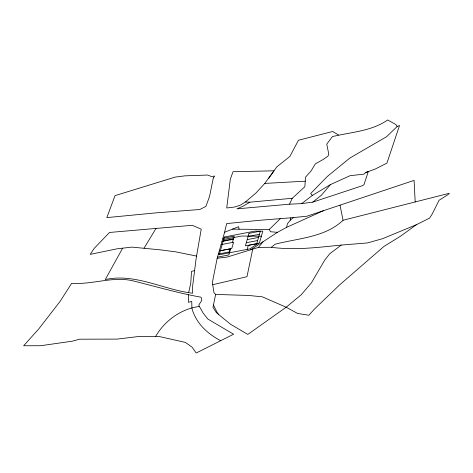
<?xml version="1.0" encoding="UTF-8"?>
<svg xmlns="http://www.w3.org/2000/svg" width="473" height="473" viewBox="0 0 473 473"><rect width="100%" height="100%" fill="white"/><g stroke="black" fill="none" stroke-linecap="round" stroke-linejoin="round"><path stroke-width="0.71" d="M250.767 249.774L277.468 232.32L286.644 227.33L287.359 223.883L290.327 220.134L290.611 217.84L306.894 216.226L414.082 180.39L415.193 201.947M196.555 256.088L175.767 251.855L160.861 249.91L131.896 247.107L116.949 248.833L90.189 254.373L94.139 248.455L109.499 232.462L192.209 225.308L201.226 229.151L196.129 258.536L192.6 286.478L192.617 293.219C163.374 289.701 135.266 273.039 105.29 279.531L122.637 248.177M217.172 258.276L212.371 282.57L213.967 292.698L215.629 294.419L248.638 295.454L262.349 296.831L286.165 307.237L297.6 313.451L308.863 315.255L314.45 309.035L339.715 284.829L383.91 246.463L400.584 236.169L416.258 224.787L429.549 218.124L432.204 214.015L439.068 200.286L447.819 194.77L449.35 193.268L343.043 220.276C325.052 237.487 298.126 238.197 275.138 244.222L271.313 247.278L258.489 247.391L227.176 257.064L217.172 258.276L224.598 232.261L226.62 223.593L258.69 220.365L290.611 217.84M215.629 294.419L212.986 307.29L216.38 312.671L230.505 324.212L247.799 334.417L286.165 307.237L301.224 294.75L311.465 282.759L324.791 260.032L329.817 253.694L341.275 245.067L367.503 242.933L382.426 238.729L416.258 224.787M252.724 249.17L246.983 276.675L212.708 284.716M188.692 292.415L190.749 283.215L191.524 271.378L194.604 270.621M228.979 252.889L230.12 248.893L220.388 250.767M233.337 237.623L232.982 238.883L223.244 240.751M230.641 248.697L228.855 254.953L217.497 257.141M232.426 242.436L234.212 236.181L222.854 238.362M247.154 249.395L248.295 245.398L258.11 243.512M292.255 198.27L249.862 202.184L242.856 206.317L236.914 208.853L289.517 204.194L292.255 198.27L304.849 186.723L305.54 177.15L311.133 170.854L315.302 163.895L323.201 159.46L327.996 156.108L328.77 154.133L326.766 144.129L332.407 136.596C351.061 132.073 371.388 131.323 387.659 119.971L396.114 124.665L397.137 126.533L386.571 136.727L349.813 158.077L327.346 176.453L310.631 193.558L312.316 195.461L330.438 184.588L350.073 175.684L363.79 174.176L365.86 172.456L375.207 169.05L386.944 163.096L399.531 125.487L397.137 126.533M144.046 248.177L156.049 228.358M155.635 336.415C164.805 320.57 181.112 308.828 199.381 306.445L203.1 313.014L207.854 319.05L233.597 334.216L196.189 353.029L192.073 347.17L185.339 342.399L158.804 336.427L139.878 336.356L117.251 339.106L79.488 339.194L72.505 341.157L40.702 345.722L23.65 345.763L38.751 328.942L60.16 301.313L71.689 283.268C91.922 284.87 112.018 276.291 132.032 280.613C155.014 286.313 177.736 293 201.078 297.221L201.829 300.379L198.796 304.99L199.381 306.445M268.629 178.469L274.056 170.812L233.006 171.705L230.304 179.308L226.715 207.984L234.395 207.068L240.189 205.247L245.375 202.012L256.011 192.972L264.756 183.423L276.912 166.774L289.878 156.433L298.475 140.245L332.643 131.494L338.579 134.982M258.489 247.391L262.982 241.792M330.438 184.588L321.463 195.172L312.754 202.137L301.644 203.626L289.517 204.194M232.444 229.145L269.249 229.5L280.241 218.715M290.327 220.134L293.81 217.29M301.644 203.626L312.316 195.461M323.349 210.727L286.644 227.33M224.598 232.261L238.664 226.673L239.054 229.21M365.86 172.456L368.29 171.575L363.938 184.736L362.531 185.653L312.754 202.137M223.605 239.498L241.573 236.039L261.362 236.228M221.961 241.496L233.319 239.308M248.083 236.47L259.441 234.289M221.068 244.624L233.561 242.223L231.776 248.479L219.283 250.879M247.19 239.598L258.548 237.416M246.297 242.726L257.655 240.544M218.39 254.013L229.748 251.825M341.275 245.067C318.033 247.385 294.584 250.477 271.313 247.278M264.756 183.423L305.251 181.171M245.375 202.012L249.862 202.184M277.468 232.32L270.556 231.746L269.249 229.5M220.72 340.696L220.057 340.377A203.573 94.316 -19.6 0 1 200.386 324.667A203.958 94.494 -19.6 0 1 192.34 309.833L191.92 308.13L191.742 301.402L188.455 302.324L188.425 294.484M218.804 314.646L217.042 312.275L213.459 304.996M340.028 205.152L343.043 220.276M213.317 177.919L209.598 196.254L205.921 206.382L199.86 209.498L155.706 212.891L106.815 217.61L115.045 195.639L175.111 177.109L184.831 175.855L207.57 175.04L211.508 176.524L214.707 176.051L213.317 177.919M224.314 237.014L219.247 254.764L249.927 248.863L259.553 242.572L262.805 231.185L254.988 231.114L224.314 237.014M248.975 233.343L245.404 245.859L256.762 243.672L260.333 231.155L248.975 233.343"/></g></svg>
